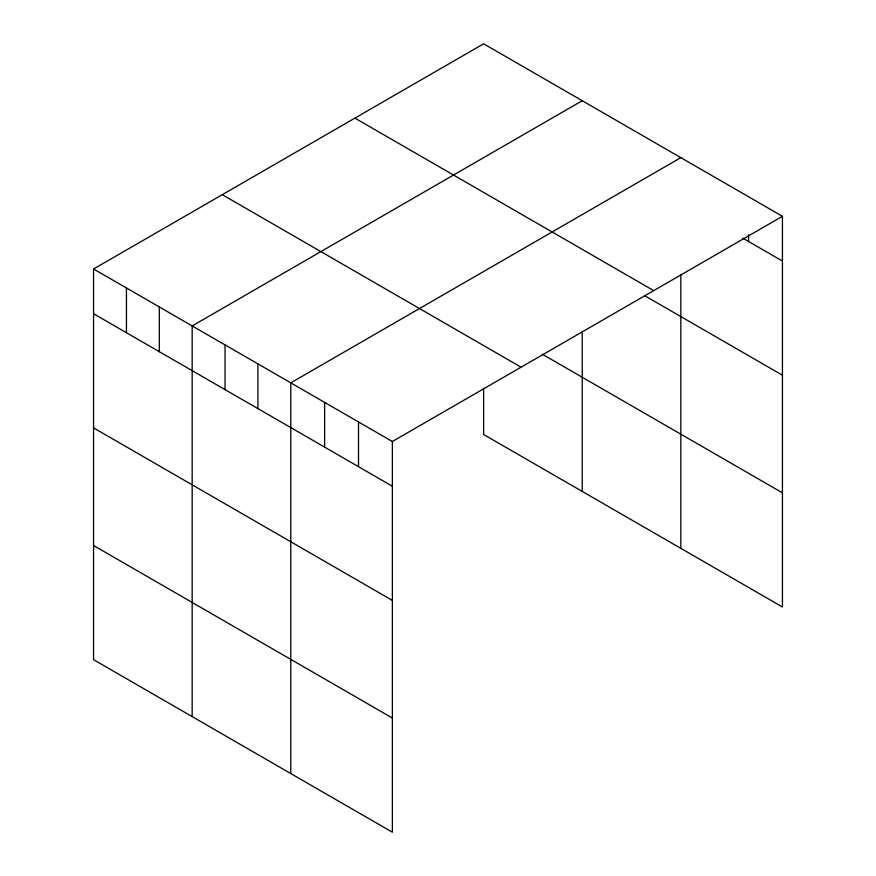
<?xml version="1.0" encoding="UTF-8"?>
<svg xmlns="http://www.w3.org/2000/svg" width="876" height="876" viewBox="0 0 876 876"><rect width="100%" height="100%" fill="white"/><g stroke="black" fill="none" stroke-linecap="round" stroke-linejoin="round"><path stroke-width="1.31" d="M782.432 216.306L392.371 441.504L392.371 832.2L93.568 659.694L93.568 268.998L483.629 43.8L782.432 216.306L782.432 607.002L483.629 434.496L483.629 388.287M582.233 100.729L192.172 325.927L192.172 716.612M680.838 157.658L290.777 382.856L290.777 773.541M742.728 238.119L782.432 261.037M354.911 118.118L653.715 290.624M644.44 295.551L782.432 375.213M542.321 354.211L782.432 492.838M222.285 194.68L521.089 367.197M93.568 268.998L392.371 441.504M93.568 313.728L392.371 486.235M93.568 427.893L392.371 600.41M93.568 545.518L392.371 718.035M748.564 234.713L748.564 241.491M680.838 274.418L680.838 548.354M582.233 331.281L582.233 491.425M358.514 421.958L358.514 466.689M324.646 402.402L324.646 447.132M257.916 363.879L257.916 408.61M225.044 344.903L225.044 389.634M159.312 306.95L159.312 351.681M126.44 287.974L126.44 332.705"/></g></svg>
